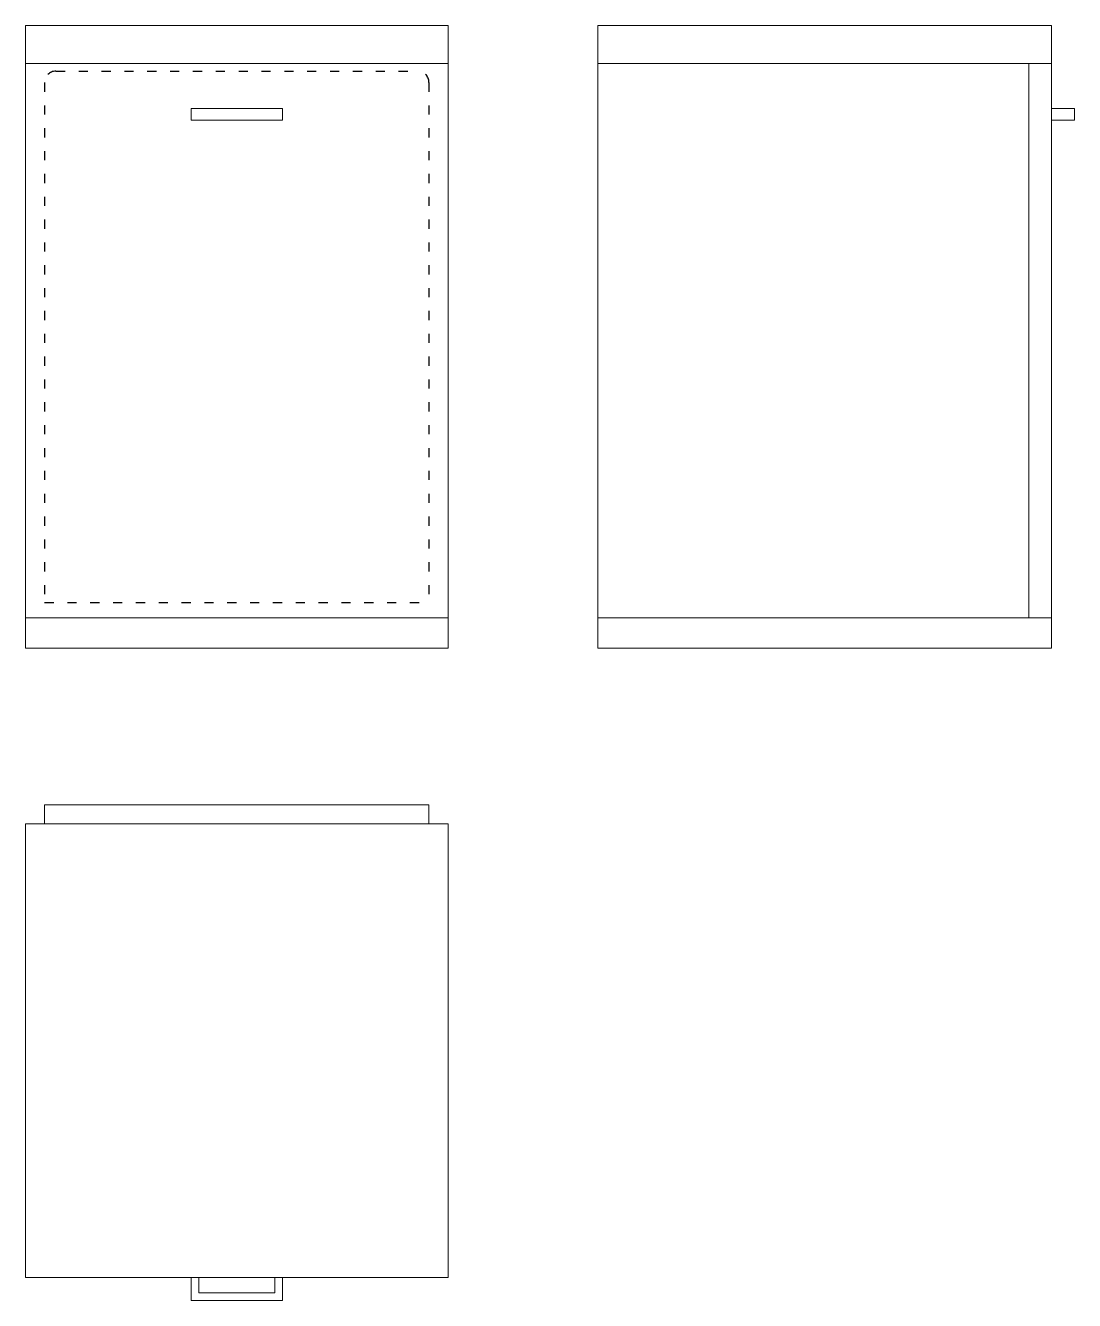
# Model space of a CAD drawing. Header units: millimetres. Extents: x 96 to 233, y 34 to 202.
import ezdxf

# ---------------------------------------------------------------- set-up
doc = ezdxf.new("R2010")
doc.units = ezdxf.units.MM
doc.linetypes.add('ACAD_ISO03W100', pattern=[30, 12, -18])
doc.layers.add('A-FURN', color=8, linetype='Continuous', lineweight=18)
doc.layers.add('COSTR', color=9, linetype='Continuous')

msp = doc.modelspace()

# ---------------------------------------------------------------- linework, layer by layer
at = {"layer": 'A-FURN'}
for p, q in [((151.03, 201.72), (95.53, 201.72)), ((95.53, 201.72), (95.53, 119.92)), ((151.03, 119.92), (151.03, 201.72)), ((170.72, 201.72), (170.72, 119.92)), ((230.32, 201.72), (170.72, 201.72)), ((230.32, 119.92), (230.32, 201.72)), ((95.53, 196.72), (151.03, 196.72)), ((227.32, 196.72), (170.72, 196.72)), ((227.32, 123.92), (227.32, 196.72)), ((227.32, 196.72), (230.32, 196.72)), ((117.28, 189.3), (117.28, 190.8)), ((117.28, 190.8), (129.28, 190.8)), ((117.28, 189.3), (129.28, 189.3)), ((129.28, 190.8), (129.28, 189.3)), ((233.32, 190.8), (230.32, 190.8)), ((230.32, 189.3), (233.32, 189.3)), ((233.32, 189.3), (233.32, 190.8)), ((95.53, 123.92), (151.03, 123.92)), ((227.32, 123.92), (170.72, 123.92)), ((230.32, 123.92), (227.32, 123.92)), ((95.53, 119.92), (151.03, 119.92)), ((170.72, 119.92), (230.32, 119.92)), ((98.03, 96.85), (98.03, 99.35)), ((98.03, 99.35), (148.53, 99.35)), ((148.53, 96.85), (148.53, 99.35)), ((95.53, 37.25), (95.53, 96.85)), ((95.53, 96.85), (151.03, 96.85)), ((151.03, 96.85), (151.03, 37.25)), ((151.03, 37.25), (95.53, 37.25)), ((117.28, 37.25), (117.28, 34.25)), ((118.28, 35.25), (118.28, 37.25)), ((128.28, 35.25), (128.28, 37.25)), ((129.28, 37.25), (129.28, 34.25)), ((118.28, 35.25), (128.28, 35.25)), ((117.28, 34.25), (129.28, 34.25))]:
    msp.add_line(p, q, dxfattribs=at)
at = {"layer": 'COSTR', "linetype": 'ACAD_ISO03W100', "ltscale": 0.1}
for p, q in [((99.53, 195.72), (147.03, 195.72)), ((98.03, 194.22), (98.03, 125.92)), ((148.53, 194.22), (148.53, 125.92)), ((98.03, 125.92), (148.53, 125.92))]:
    msp.add_line(p, q, dxfattribs=at)
for centre, start, end in [((99.53, 194.22), 90, 180), ((147.03, 194.22), 0, 90)]:
    msp.add_arc(centre, 1.5, start, end, dxfattribs=at)

doc.saveas('drawing.dxf')
